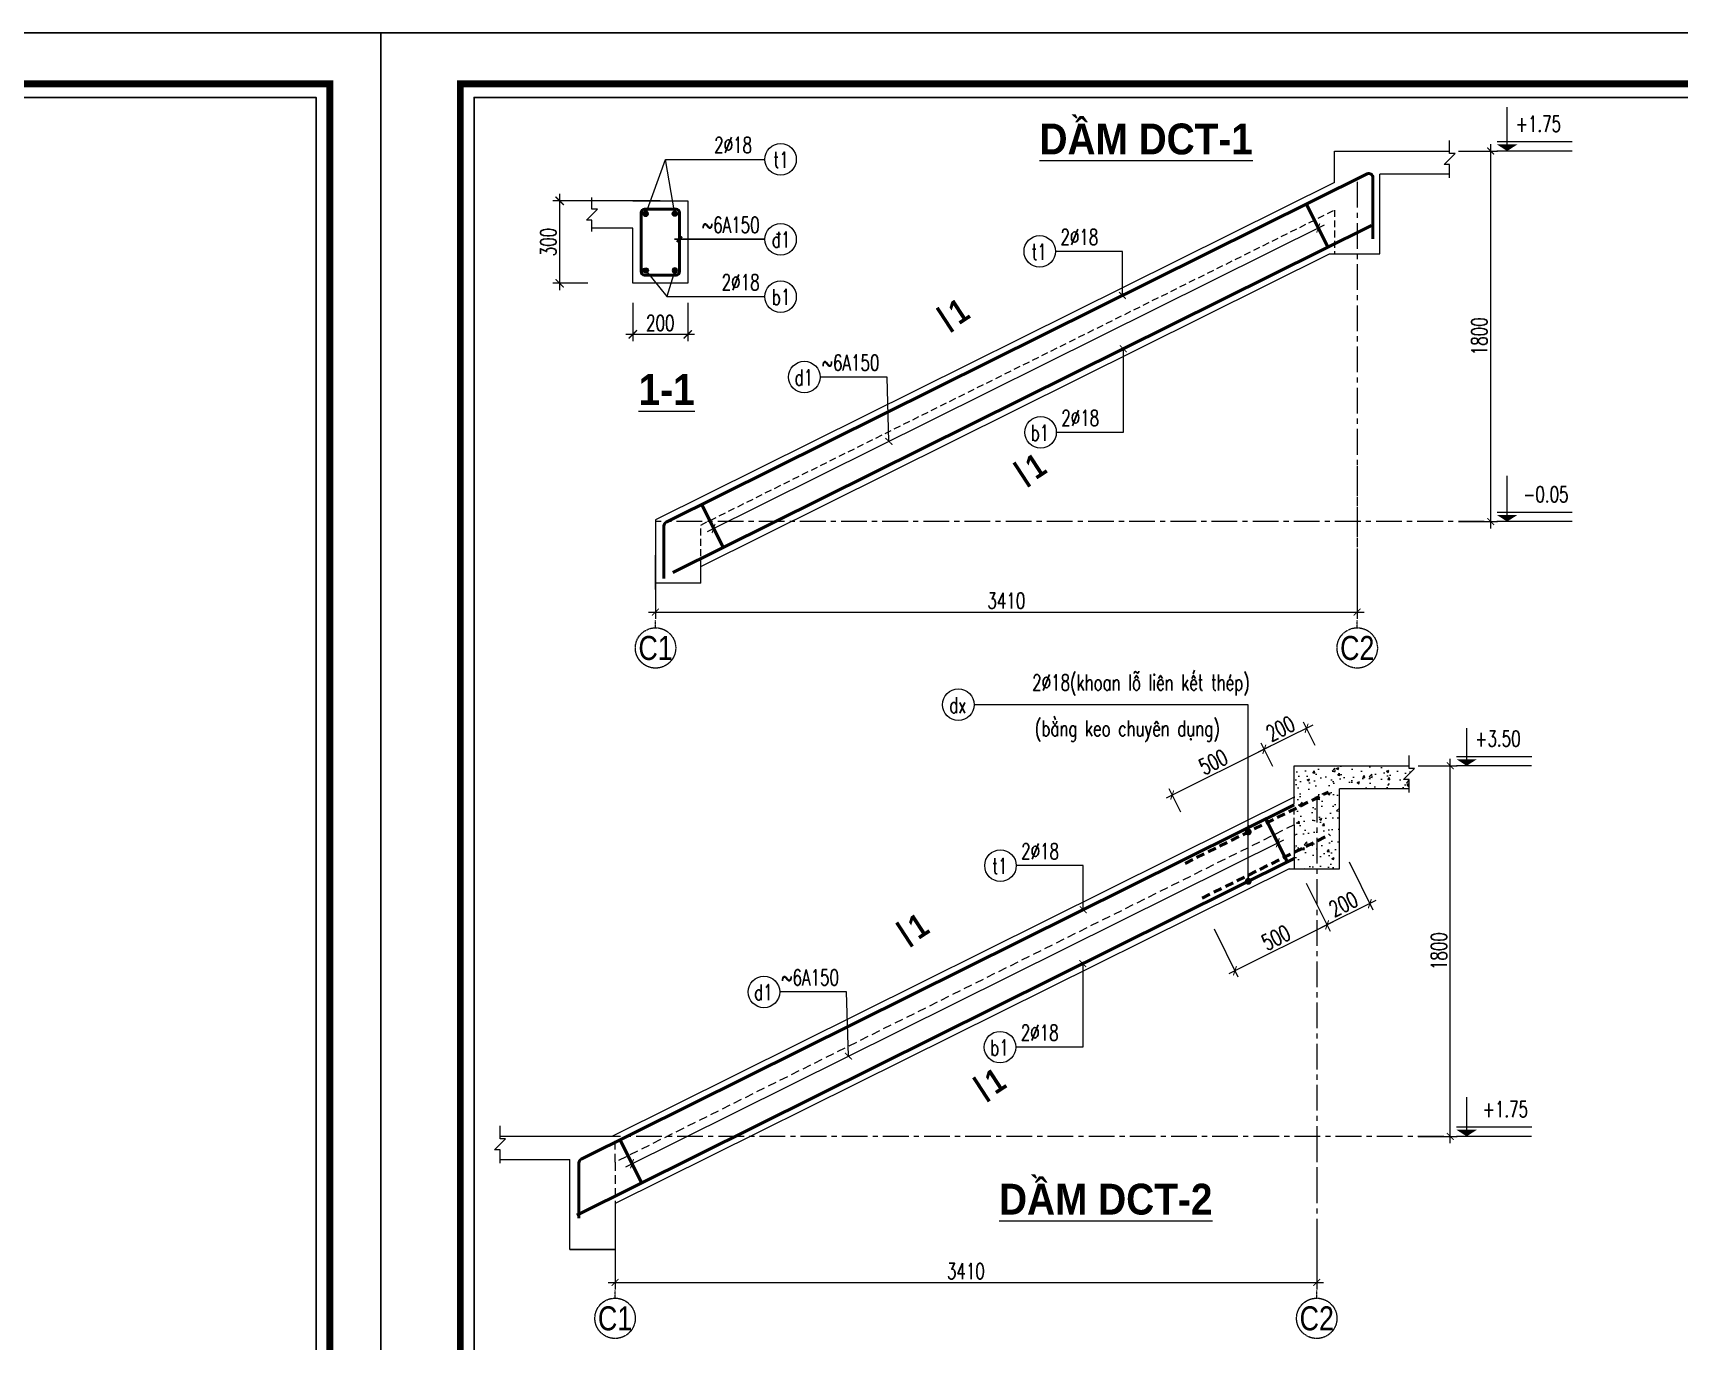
# Model space of a CAD drawing. Header units: millimetres. Extents: x 61738 to 439738, y 60858 to 151243.
# Drawn here: x 308668 to 332668, y 94736 to 113800 of the extents above; entities that cross this region are included whole.
import ezdxf
from ezdxf.enums import TextEntityAlignment as Align

# ---------------------------------------------------------------- set-up
doc = ezdxf.new("R2010")
doc.units = ezdxf.units.MM
doc.linetypes.add('CENTER', pattern=[2, 1.25, -0.25, 0.25, -0.25])
doc.linetypes.add('HIDDEN', pattern=[0.375, 0.25, -0.125])
for name, color, linetype, lineweight in [('1-THEP1', 1, 'Continuous', 50), ('10-TEXT', 4, 'Continuous', 15), ('2-THEP2', 6, 'Continuous', 50), ('3-THAY', 7, 'Continuous', 18), ('5-DUT', 2, 'HIDDEN', 15), ('6-TRUC', 8, 'CENTER', 9), ('7-HATCH', 8, 'Continuous', 13), ('8-DIM', 8, 'Continuous', 15), ('9-SO HIEU', 8, 'Continuous', 15), ('TEXT', 7, 'Continuous', 25)]:
    doc.layers.add(name, color=color, linetype=linetype, lineweight=lineweight)
for name, color, linetype in [('Khungbo', 32, 'Continuous'), ('KICHTHUOC', 8, 'Continuous'), ('TEXT-Ghi chu', 7, 'Continuous')]:
    doc.layers.add(name, color=color, linetype=linetype)
doc.styles.add('A3 - Text 2.3', font='Vnsimli.shx', dxfattribs={"width": 0.7, "height": 230})
doc.styles.add('A3 - Text 3.5', font='VnArialH.TTF', dxfattribs={"width": 0.8, "height": 350})
doc.styles.add('A3 - Text 4.5', font='VnArialH-Bold.TTF', dxfattribs={"width": 0.9, "height": 450})
doc.styles.add('A3-Text 2.3', font='vnsimli.shx', dxfattribs={"width": 0.7, "height": 230, "bigfont": 'vn.shx'})
doc.styles.add('A3-Text 3.5', font='VnArialH-Bold.TTF', dxfattribs={"width": 0.8, "height": 350})
doc.styles.add('S1', font='vnsimli.shx', dxfattribs={"width": 0.75})
doc.styles.add('T1', font='Vnsimli.shx', dxfattribs={"width": 0.7})
doc.dimstyles.new('A3-1-100', dxfattribs={"dimtxt": 200, "dimasz": 120, "dimexe": 100, "dimexo": 0, "dimgap": 50, "dimtad": 1, "dimdec": 0, "dimdsep": 49, "dimtxsty": 'A3-Text 2.3', "dimblk": 'ARCHTICK', "dimcen": 10, "dimdle": 100, "dimclrd": 8, "dimclre": 8, "dimclrt": 2, "dimadec": 0, "dimazin": 2, "dimtfac": 1, "dimtdec": 0, "dimtix": 1, "dimtmove": 1, "dimatfit": 3, "dimldrblk": 'DOT', "dimfxl": 1, "dimtolj": 1, "dimtzin": 0, "dimlwd": -1, "dimlwe": -1, "dimarcsym": 0})
doc.dimstyles.new('A3-1-100x3', dxfattribs={"dimtxt": 230, "dimasz": 120, "dimexe": 100, "dimexo": 0, "dimgap": 50, "dimtad": 1, "dimdec": 0, "dimlfac": 0.333333, "dimdsep": 49, "dimtxsty": 'A3-Text 2.3', "dimblk": 'ARCHTICK', "dimcen": 10, "dimdle": 100, "dimclrd": 8, "dimclre": 8, "dimclrt": 2, "dimadec": 0, "dimazin": 2, "dimtfac": 1, "dimtdec": 0, "dimtix": 1, "dimtmove": 1, "dimatfit": 3, "dimldrblk": 'DOT', "dimfxl": 1, "dimtolj": 1, "dimtzin": 0, "dimlwd": -1, "dimlwe": -1, "dimarcsym": 0})
doc.dimstyles.new('A3-1-100x4', dxfattribs={"dimtxt": 200, "dimasz": 120, "dimexe": 100, "dimexo": 0, "dimgap": 50, "dimtad": 1, "dimdec": 0, "dimlfac": 0.25, "dimdsep": 49, "dimtxsty": 'A3-Text 2.3', "dimblk": 'ARCHTICK', "dimcen": 10, "dimdle": 100, "dimclrd": 8, "dimclre": 8, "dimclrt": 2, "dimadec": 0, "dimazin": 2, "dimtfac": 1, "dimtdec": 0, "dimtix": 1, "dimtmove": 1, "dimatfit": 3, "dimldrblk": 'DOT', "dimfxl": 1, "dimtolj": 1, "dimtzin": 0, "dimlwd": -1, "dimlwe": -1, "dimarcsym": 0})
doc.dimstyles.new('KT1-100x4', dxfattribs={"dimscale": 100, "dimtxt": 2.3, "dimasz": 0.006, "dimexe": 0.8, "dimexo": 0, "dimgap": 1.2, "dimtad": 1, "dimdec": 0, "dimlfac": 0.25, "dimrnd": 1, "dimdsep": 46, "dimtxsty": 'T1', "dimblk": 'DIMA', "dimcen": 0.09, "dimdle": 1.2, "dimclrd": 8, "dimclre": 8, "dimclrt": 7, "dimadec": 0, "dimazin": 0, "dimtfac": 1, "dimtdec": 0, "dimtix": 1, "dimtmove": 2, "dimatfit": 3, "dimldrblk": 'DIMA', "dimfxl": 1, "dimtolj": 1, "dimtzin": 0, "dimarcsym": 0})
pattern_1 = [(50, (113560, 2541.66), (364.36934, -31.87817), [38.1, -419.1]), (355, (113560, 2541.66), (-70.48684, 382.1137), [30.48, -335.28117]), (100.45144, (113590.36, 2539), (293.8825, 350.2355), [32.38, -356.1805]), (46.1842, (113560, 2643.26), (542.1581, -84.08466), [57.15, -628.65]), (96.63556, (113605.2, 2636.25), (474.8083, 494.8522), [48.57, -534.2712]), (351.18415, (113560, 2643.26), (474.8083, 494.8522), [45.7199, -502.9195]), (21, (113610.8, 2617.86), (303.2288, -204.5304), [38.1, -419.1]), (326, (113610.8, 2617.86), (123.60406, 368.37593), [30.48, -335.28]), (71.45144, (113636.07, 2600.8), (426.83284, 163.84554), [32.38, -356.1799]), (37.5, (113560, 2541.66), (6.17721, 169.11008), [0, -331.216, 0, -340.36, 0, -336.55]), (7.5, (113560, 2541.66), (133.63933, 200.36115), [0, -194.056, 0, -323.596, 0, -128.27]), (327.5, (113446.72, 2541.66), (271.18119, -11.45749), [0, -127, 0, -396.24, 0, -525.78]), (317.5, (113395.92, 2541.66), (296.25836, 50.85298), [0, -165.1, 0, -263.144, 0, -373.38])]

# ---------------------------------------------------------------- blocks, each defined once
blk = doc.blocks.new('CDS12')
at = {"layer": 'Defpoints'}
blk.add_lwpolyline([(91835, 363353), (49835, 363353), (49835, 393053), (91835, 393053)], close=True, dxfattribs=at)
at = {"layer": 'Khungbo', "color": 1, "const_width": 100}
blk.add_lwpolyline([(91094, 364100), (50996, 364100), (50996, 392312), (91094, 392312)], close=True, dxfattribs=at)
at = {"layer": 'Khungbo', "color": 1}
for points in [[(90894, 364300), (51196, 364300), (51196, 392112), (90894, 392112)], [(90894, 392112), (90894, 364300), (86394, 364300), (86394, 392112)]]:
    blk.add_lwpolyline(points, close=True, dxfattribs=at)
blk = doc.blocks.new('DK THEP')
at = {"layer": '7-HATCH'}
h = blk.add_hatch(color=1, dxfattribs=at)
edge = h.paths.add_edge_path()
edge.add_arc((0, 0), 36.1, 0, 360)
at = {"layer": '7-HATCH', "color": 0}
blk.add_circle((0, 0), 36.1, dxfattribs=at)
blk = doc.blocks.new('Truc X')
at = {"layer": '6-TRUC', "color": 2}
blk.add_line((0, 0), (0, 150), dxfattribs=at)
blk.add_circle((0, -400), 400, dxfattribs=at)
at = {"layer": '6-TRUC', "color": 2, "style": 'A3 - Text 3.5', "width": 0.8}
blk.add_attdef('1', text='', height=500, dxfattribs=at).set_placement((-13, -400), align=Align.MIDDLE_CENTER)
blk = doc.blocks.new('_ArchTick')
at = {"color": 0, "linetype": 'ByBlock', "const_width": 0.15}
blk.add_lwpolyline([(-0.5, -0.5), (0.5, 0.5)], dxfattribs=at)
blk = doc.blocks.new('*D829')
at = {"layer": '8-DIM', "color": 8, "ltscale": 300, "transparency": 16777216}
for p, q in [((317745, 106278), (317745, 105260)), ((327975, 106278), (327975, 105260))]:
    blk.add_line(p, q, dxfattribs=at)
at = {"layer": '8-DIM', "color": 8, "linetype": 'ByBlock', "ltscale": 300, "transparency": 16777216}
blk.add_line((317645, 105360), (328075, 105360), dxfattribs=at)
at = {"layer": 'Defpoints', "color": 0, "ltscale": 300, "transparency": 16777216}
for p in [(317745, 106278), (327975, 106278), (327975, 105360)]:
    blk.add_point(p, dxfattribs=at)
at = {"layer": '8-DIM', "color": 8, "ltscale": 300, "transparency": 16777216, "xscale": 100, "yscale": 100, "zscale": 100, "rotation": 180}
blk.add_blockref('_ArchTick', (317745, 105360), dxfattribs=at)
at = {"layer": '8-DIM', "color": 8, "ltscale": 300, "transparency": 16777216, "xscale": 100, "yscale": 100, "zscale": 100}
blk.add_blockref('_ArchTick', (327975, 105360), dxfattribs=at)
at = {"layer": '8-DIM', "color": 2, "ltscale": 300, "transparency": 16777216, "insert": (322860, 105525), "char_height": 230, "attachment_point": 5, "style": 'A3-Text 2.3'}
blk.add_mtext('\\A1;3410', dxfattribs=at)
blk = doc.blocks.new('*D830')
at = {"layer": '8-DIM', "color": 8, "linetype": 'ByBlock', "ltscale": 300, "transparency": 16777216}
blk.add_line((329922, 106579), (329922, 112179), dxfattribs=at)
at = {"layer": '8-DIM', "color": 8, "ltscale": 300, "transparency": 16777216}
for p, q in [((329452, 112079), (330022, 112079)), ((329452, 106679), (330022, 106679))]:
    blk.add_line(p, q, dxfattribs=at)
at = {"layer": 'Defpoints', "color": 0, "ltscale": 300, "transparency": 16777216}
for p in [(329452, 112079), (329922, 112079), (329452, 106679)]:
    blk.add_point(p, dxfattribs=at)
at = {"layer": '8-DIM', "color": 8, "ltscale": 300, "transparency": 16777216, "xscale": 100, "yscale": 100, "zscale": 100}
for p, rotation in [((329922, 112079), 90), ((329922, 106679), 270)]:
    blk.add_blockref('_ArchTick', p, dxfattribs=dict(at, rotation=rotation))
at = {"layer": '8-DIM', "color": 2, "ltscale": 300, "transparency": 16777216, "insert": (329757, 109379), "char_height": 230, "attachment_point": 5, "rotation": 90, "style": 'A3-Text 2.3'}
blk.add_mtext('\\A1;1800', dxfattribs=at)
blk = doc.blocks.new('*U836')
at = {"layer": '10-TEXT'}
for p, q in [((17615, 449767), (17615, 450405)), ((16706, 449893), (17756, 449893)), ((16710, 449766), (17757, 449766))]:
    blk.add_line(p, q, dxfattribs=at)
at = {"layer": '10-TEXT', "color": 1}
blk.add_solid([(17756, 449858), (17615, 449767), (17473, 449858)], dxfattribs=at)
blk = doc.blocks.new('*U835')
at = {"layer": '10-TEXT'}
for p, q in [((17615, 449767), (17615, 450380)), ((16706, 449893), (17756, 449893)), ((16710, 449766), (17757, 449766))]:
    blk.add_line(p, q, dxfattribs=at)
at = {"layer": '10-TEXT', "color": 1}
blk.add_solid([(17756, 449858), (17615, 449767), (17473, 449858)], dxfattribs=at)
blk = doc.blocks.new('Mat cat KC - Dung')
at = {"layer": '10-TEXT', "color": 2, "const_width": 50}
blk.add_lwpolyline([(0, 418), (0, 0)], dxfattribs=at)
at = {"layer": '10-TEXT', "color": 3, "ltscale": 500, "style": 'A3-Text 3.5', "width": 0.8}
blk.add_attdef('1', (127, 29), '', height=350, dxfattribs=at)
blk = doc.blocks.new('*D831')
at = {"layer": '8-DIM', "color": 8, "linetype": 'ByBlock', "ltscale": 400, "transparency": 16777216}
blk.add_line((318502, 106534), (327496, 111002), dxfattribs=at)
at = {"layer": '8-DIM', "color": 8, "ltscale": 400, "transparency": 16777216}
for p, q in [((327347, 111077), (327451, 110868)), ((318532, 106698), (318636, 106489))]:
    blk.add_line(p, q, dxfattribs=at)
at = {"layer": 'Defpoints', "color": 0, "ltscale": 400, "transparency": 16777216}
for p in [(327347, 111077), (327407, 110957), (318532, 106698)]:
    blk.add_point(p, dxfattribs=at)
at = {"layer": '8-DIM', "color": 8, "ltscale": 400, "transparency": 16777216, "xscale": 100, "yscale": 100, "zscale": 100}
for p, rotation in [((327407, 110957), 26.41603778173643), ((318591, 106578), 206.4160377817365)]:
    blk.add_blockref('_ArchTick', p, dxfattribs=dict(at, rotation=rotation))
blk = doc.blocks.new('*D832')
at = {"layer": '8-DIM', "color": 8, "ltscale": 300, "transparency": 16777216}
for p, q in [((317155, 96508), (317155, 95490)), ((327385, 96508), (327385, 95490))]:
    blk.add_line(p, q, dxfattribs=at)
at = {"layer": '8-DIM', "color": 8, "linetype": 'ByBlock', "ltscale": 300, "transparency": 16777216}
blk.add_line((317055, 95590), (327485, 95590), dxfattribs=at)
at = {"layer": 'Defpoints', "color": 0, "ltscale": 300, "transparency": 16777216}
for p in [(317155, 96508), (327385, 96508), (327385, 95590)]:
    blk.add_point(p, dxfattribs=at)
at = {"layer": '8-DIM', "color": 8, "ltscale": 300, "transparency": 16777216, "xscale": 100, "yscale": 100, "zscale": 100, "rotation": 180}
blk.add_blockref('_ArchTick', (317155, 95590), dxfattribs=at)
at = {"layer": '8-DIM', "color": 8, "ltscale": 300, "transparency": 16777216, "xscale": 100, "yscale": 100, "zscale": 100}
blk.add_blockref('_ArchTick', (327385, 95590), dxfattribs=at)
at = {"layer": '8-DIM', "color": 2, "ltscale": 300, "transparency": 16777216, "insert": (322270, 95755), "char_height": 230, "attachment_point": 5, "style": 'A3-Text 2.3'}
blk.add_mtext('\\A1;3410', dxfattribs=at)
blk = doc.blocks.new('*D833')
at = {"layer": '8-DIM', "color": 8, "linetype": 'ByBlock', "ltscale": 300, "transparency": 16777216}
blk.add_line((329332, 97619), (329332, 103219), dxfattribs=at)
at = {"layer": '8-DIM', "color": 8, "ltscale": 300, "transparency": 16777216}
for p, q in [((328862, 103119), (329432, 103119)), ((328862, 97719), (329432, 97719))]:
    blk.add_line(p, q, dxfattribs=at)
at = {"layer": 'Defpoints', "color": 0, "ltscale": 300, "transparency": 16777216}
for p in [(328862, 103119), (329332, 103119), (328862, 97719)]:
    blk.add_point(p, dxfattribs=at)
at = {"layer": '8-DIM', "color": 8, "ltscale": 300, "transparency": 16777216, "xscale": 100, "yscale": 100, "zscale": 100}
for p, rotation in [((329332, 103119), 90), ((329332, 97719), 270)]:
    blk.add_blockref('_ArchTick', p, dxfattribs=dict(at, rotation=rotation))
at = {"layer": '8-DIM', "color": 2, "ltscale": 300, "transparency": 16777216, "insert": (329167, 100419), "char_height": 230, "attachment_point": 5, "rotation": 90, "style": 'A3-Text 2.3'}
blk.add_mtext('\\A1;1800', dxfattribs=at)
blk = doc.blocks.new('*U849')
at = {"layer": '10-TEXT'}
for p, q in [((17615, 449767), (17615, 450312)), ((16706, 449893), (17756, 449893)), ((16710, 449766), (17757, 449766))]:
    blk.add_line(p, q, dxfattribs=at)
at = {"layer": '10-TEXT', "color": 1}
blk.add_solid([(17756, 449858), (17615, 449767), (17473, 449858)], dxfattribs=at)
blk = doc.blocks.new('*U848')
at = {"layer": '10-TEXT'}
for p, q in [((17615, 449767), (17615, 450293)), ((16706, 449893), (17756, 449893)), ((16710, 449766), (17757, 449766))]:
    blk.add_line(p, q, dxfattribs=at)
at = {"layer": '10-TEXT', "color": 1}
blk.add_solid([(17756, 449858), (17615, 449767), (17473, 449858)], dxfattribs=at)
blk = doc.blocks.new('*D834')
at = {"layer": '8-DIM', "color": 8, "linetype": 'ByBlock', "ltscale": 400, "transparency": 16777216}
blk.add_line((317313, 97277), (326906, 102042), dxfattribs=at)
at = {"layer": '8-DIM', "color": 8, "ltscale": 400, "transparency": 16777216}
for p, q in [((326829, 101973), (326772, 102087)), ((317415, 97297), (317358, 97411))]:
    blk.add_line(p, q, dxfattribs=at)
at = {"layer": 'Defpoints', "color": 0, "ltscale": 400, "transparency": 16777216}
for p in [(326817, 101998), (326829, 101973), (317415, 97297)]:
    blk.add_point(p, dxfattribs=at)
at = {"layer": '8-DIM', "color": 8, "ltscale": 400, "transparency": 16777216, "xscale": 100, "yscale": 100, "zscale": 100}
for p, rotation in [((326817, 101998), 26.41603778220491), ((317403, 97321), 206.4160377822049)]:
    blk.add_blockref('_ArchTick', p, dxfattribs=dict(at, rotation=rotation))
blk = doc.blocks.new('*D837')
at = {"layer": '8-DIM', "color": 8, "linetype": 'ByBlock', "ltscale": 400, "transparency": 16777216}
blk.add_line((327327, 103712), (326532, 103317), dxfattribs=at)
at = {"layer": '8-DIM', "color": 8, "ltscale": 400, "transparency": 16777216}
for p, q in [((327362, 103417), (327193, 103757)), ((326746, 103111), (326577, 103451))]:
    blk.add_line(p, q, dxfattribs=at)
at = {"layer": 'Defpoints', "color": 0, "ltscale": 400, "transparency": 16777216}
for p in [(326621, 103361), (327362, 103417), (326746, 103111)]:
    blk.add_point(p, dxfattribs=at)
at = {"layer": '8-DIM', "color": 8, "ltscale": 400, "transparency": 16777216, "xscale": 100, "yscale": 100, "zscale": 100}
for p, rotation in [((327237, 103667), 26.41603778176524), ((326621, 103361), 206.4160377817653)]:
    blk.add_blockref('_ArchTick', p, dxfattribs=dict(at, rotation=rotation))
at = {"layer": '8-DIM', "color": 2, "ltscale": 400, "transparency": 16777216, "insert": (326856, 103662), "char_height": 230, "attachment_point": 5, "rotation": 26.416, "style": 'A3-Text 2.3'}
blk.add_mtext('\\A1;200', dxfattribs=at)
blk = doc.blocks.new('*D838')
at = {"layer": '8-DIM', "color": 8, "ltscale": 400, "transparency": 16777216}
for p, q in [((326746, 103111), (326577, 103451)), ((325403, 102443), (325234, 102784))]:
    blk.add_line(p, q, dxfattribs=at)
at = {"layer": '8-DIM', "color": 8, "linetype": 'ByBlock', "ltscale": 400, "transparency": 16777216}
blk.add_line((326711, 103406), (325189, 102650), dxfattribs=at)
at = {"layer": 'Defpoints', "color": 0, "ltscale": 400, "transparency": 16777216}
for p in [(326746, 103111), (325278, 102694), (325403, 102443)]:
    blk.add_point(p, dxfattribs=at)
at = {"layer": '8-DIM', "color": 8, "ltscale": 400, "transparency": 16777216, "xscale": 100, "yscale": 100, "zscale": 100}
for p, rotation in [((326621, 103361), 26.416037782198), ((325278, 102694), 206.416037782198)]:
    blk.add_blockref('_ArchTick', p, dxfattribs=dict(at, rotation=rotation))
at = {"layer": '8-DIM', "color": 2, "ltscale": 400, "transparency": 16777216, "insert": (325876, 103175), "char_height": 230, "attachment_point": 5, "rotation": 26.416, "style": 'A3-Text 2.3'}
blk.add_mtext('\\A1;500', dxfattribs=at)
blk = doc.blocks.new('*D839')
at = {"layer": '8-DIM', "color": 8, "ltscale": 400, "transparency": 16777216}
for p, q in [((327856, 101719), (328203, 101021)), ((327233, 101410), (327580, 100711))]:
    blk.add_line(p, q, dxfattribs=at)
at = {"layer": '8-DIM', "color": 8, "linetype": 'ByBlock', "ltscale": 400, "transparency": 16777216}
blk.add_line((328248, 101155), (327446, 100756), dxfattribs=at)
at = {"layer": 'Defpoints', "color": 0, "ltscale": 400, "transparency": 16777216}
for p in [(327856, 101719), (327233, 101410), (327536, 100801)]:
    blk.add_point(p, dxfattribs=at)
at = {"layer": '8-DIM', "color": 8, "ltscale": 400, "transparency": 16777216, "xscale": 100, "yscale": 100, "zscale": 100}
for p, rotation in [((328159, 101110), 26.416037782198), ((327536, 100801), 206.416037782198)]:
    blk.add_blockref('_ArchTick', p, dxfattribs=dict(at, rotation=rotation))
at = {"layer": '8-DIM', "color": 2, "ltscale": 400, "transparency": 16777216, "insert": (327774, 101103), "char_height": 230, "attachment_point": 5, "rotation": 26.416, "style": 'A3-Text 2.3'}
blk.add_mtext('\\A1;200', dxfattribs=at)
blk = doc.blocks.new('*D840')
at = {"layer": '8-DIM', "color": 8, "ltscale": 400, "transparency": 16777216}
for p, q in [((327233, 101410), (327580, 100711)), ((325890, 100742), (326237, 100044))]:
    blk.add_line(p, q, dxfattribs=at)
at = {"layer": '8-DIM', "color": 8, "linetype": 'ByBlock', "ltscale": 400, "transparency": 16777216}
blk.add_line((327625, 100845), (326103, 100089), dxfattribs=at)
at = {"layer": 'Defpoints', "color": 0, "ltscale": 400, "transparency": 16777216}
for p in [(327233, 101410), (325890, 100742), (326192, 100133)]:
    blk.add_point(p, dxfattribs=at)
at = {"layer": '8-DIM', "color": 8, "ltscale": 400, "transparency": 16777216, "xscale": 100, "yscale": 100, "zscale": 100}
for p, rotation in [((327536, 100801), 26.416037782198), ((326192, 100133), 206.416037782198)]:
    blk.add_blockref('_ArchTick', p, dxfattribs=dict(at, rotation=rotation))
at = {"layer": '8-DIM', "color": 2, "ltscale": 400, "transparency": 16777216, "insert": (326791, 100615), "char_height": 230, "attachment_point": 5, "rotation": 26.416, "style": 'A3-Text 2.3'}
blk.add_mtext('\\A1;500', dxfattribs=at)
blk = doc.blocks.new('_Dot')
at = {"color": 0, "linetype": 'ByBlock', "lineweight": -2}
blk.add_line((-0.5, 0), (-1, 0), dxfattribs=at)
at = {"color": 0, "linetype": 'ByBlock', "const_width": 0.5}
blk.add_lwpolyline([(-0.25, 0, 1), (0.25, 0, 1)], format="xyb", close=True, dxfattribs=at)
blk = doc.blocks.new('*D851')
at = {"layer": '8-DIM', "color": 8, "ltscale": 500, "transparency": 16777216}
for p, q in [((317414, 109867), (317414, 109307)), ((318215, 109867), (318215, 109307))]:
    blk.add_line(p, q, dxfattribs=at)
at = {"layer": '8-DIM', "color": 8, "linetype": 'ByBlock', "ltscale": 500, "transparency": 16777216}
blk.add_line((318315, 109407), (317314, 109407), dxfattribs=at)
at = {"layer": 'Defpoints', "color": 0, "ltscale": 500, "transparency": 16777216}
for p in [(317414, 109867), (318215, 109867), (317414, 109407)]:
    blk.add_point(p, dxfattribs=at)
at = {"layer": '8-DIM', "color": 8, "ltscale": 500, "transparency": 16777216, "xscale": 120, "yscale": 120, "zscale": 120, "rotation": 180}
blk.add_blockref('_ArchTick', (317414, 109407), dxfattribs=at)
at = {"layer": '8-DIM', "color": 8, "ltscale": 500, "transparency": 16777216, "xscale": 120, "yscale": 120, "zscale": 120}
blk.add_blockref('_ArchTick', (318215, 109407), dxfattribs=at)
at = {"layer": '8-DIM', "color": 2, "ltscale": 500, "transparency": 16777216, "insert": (317814, 109572), "char_height": 230, "attachment_point": 5, "style": 'A3-Text 2.3'}
blk.add_mtext('\\A1;200', dxfattribs=at)
blk = doc.blocks.new('COS')
at = {"color": 1, "linetype": 'Continuous', "const_width": 50}
blk.add_lwpolyline([(-64, -64), (64, 64)], dxfattribs=at)
blk = doc.blocks.new('DIMA')
at = {"color": 8, "linetype": 'Continuous'}
blk.add_line((120, 0), (-120, 0), dxfattribs=at)
at = {"color": 1, "linetype": 'Continuous'}
blk.add_blockref('COS', (0, 0), dxfattribs=at)
blk = doc.blocks.new('*D852')
at = {"layer": '8-DIM', "color": 8, "linetype": 'ByBlock', "ltscale": 500, "transparency": 16777216}
blk.add_line((316348, 110052), (316348, 111453), dxfattribs=at)
at = {"layer": '8-DIM', "color": 8, "ltscale": 500, "transparency": 16777216}
for p, q in [((317815, 111353), (316248, 111353)), ((316758, 110152), (316248, 110152))]:
    blk.add_line(p, q, dxfattribs=at)
at = {"layer": 'Defpoints', "color": 0, "ltscale": 500, "transparency": 16777216}
for p in [(316348, 111353), (317815, 111353), (316758, 110152)]:
    blk.add_point(p, dxfattribs=at)
at = {"layer": '8-DIM', "color": 8, "ltscale": 500, "transparency": 16777216, "xscale": 120, "yscale": 120, "zscale": 120}
for p, rotation in [((316348, 111353), 90), ((316348, 110152), 270)]:
    blk.add_blockref('_ArchTick', p, dxfattribs=dict(at, rotation=rotation))
at = {"layer": '8-DIM', "color": 2, "ltscale": 500, "transparency": 16777216, "insert": (316183, 110752), "char_height": 230, "attachment_point": 5, "rotation": 90, "style": 'A3-Text 2.3'}
blk.add_mtext('\\A1;300', dxfattribs=at)

msp = doc.modelspace()

# ---------------------------------------------------------------- hatches: boundary and pattern name
at = {"layer": '7-HATCH', "ltscale": 500}
h = msp.add_hatch(dxfattribs=at)
h.set_pattern_fill('AR-CONC', color=256, scale=2)
h.set_pattern_definition(pattern_1)
h.paths.add_polyline_path([(328731.5, 102921.3), (328651.5, 102921.3), (328811.5, 103081.3), (328731.5, 103081.3), (328731.5, 103119.4), (327055.4, 103119.4), (327055.4, 102661.3), (327055.4, 102571.5), (327520.3, 102802.4), (327600.2, 102641.6), (327055.4, 102371), (327055.4, 102259.3), (327055.4, 101619.4), (327715.4, 101619.4), (327715.4, 102783.4), (328731.5, 102783.4)])
h = msp.add_hatch(dxfattribs=at)
h.set_pattern_fill('AR-CONC', color=256, scale=2)
h.set_pattern_definition(pattern_1)
h.paths.add_polyline_path([(327600.2, 102641.6), (327520.3, 102802.4), (327055.4, 102571.5), (327055.4, 102371)])

# ---------------------------------------------------------------- linework, layer by layer
at = {"layer": '1-THEP1', "ltscale": 500}
for p, q in [((328118.7, 111744.3), (317900.9, 106668.6)), ((328205.4, 110798.9), (328205.4, 111690.5)), ((328182.3, 110994.3), (317997.1, 105934.7)), ((317867.6, 105848.9), (317867.6, 106614.8)), ((327055.4, 101768), (316595.4, 96572))]:
    msp.add_line(p, q, dxfattribs=at)
at = {"layer": '1-THEP1', "linetype": 'HIDDEN', "ltscale": 500}
for p, q in [((325465.8, 101698.2), (327556.6, 102736.8)), ((325717, 101192.5), (327576.8, 102116.4))]:
    msp.add_line(p, q, dxfattribs=at)
at = {"layer": '1-THEP1', "ltscale": 500}
msp.add_lwpolyline([(327055.4, 102549.6), (316662, 97386.7, 0.2847818), (316628.7, 97332.9), (316628.7, 96529.4)], format="xyb", dxfattribs=at)
for centre, start, end in [((328145.4, 111690.5), 0, 116.41604), ((317927.6, 106614.8), 116.41604, 180)]:
    msp.add_arc(centre, 60, start, end, dxfattribs=at)
at = {"layer": '2-THEP2'}
msp.add_lwpolyline([(317584.7, 111232.6), (318044.7, 111232.6, -0.4142136), (318094.7, 111182.6), (318094.7, 110321.8, -0.4142136), (318044.7, 110271.8), (317584.7, 110271.8, -0.4142136), (317534.7, 110321.8), (317534.7, 111182.6, -0.4142136)], format="xyb", close=True, dxfattribs=at)
at = {"layer": '2-THEP2', "ltscale": 400}
for points in [[(327234, 111304.8), (327545.4, 110677.9)], [(318418.6, 106925.7), (318730, 106298.8)], [(326644, 102345.3), (326955.4, 101718.3)], [(317230.3, 97669), (317541.7, 97042)]]:
    msp.add_lwpolyline(points, dxfattribs=at)
at = {"layer": '3-THAY', "ltscale": 500}
for p, q in [((327645.4, 111620.8), (327645.4, 112078.9)), ((327645.4, 112078.9), (329321.5, 112078.9)), ((327645.4, 111620.8), (317745.4, 106702.9)), ((328305.4, 110578.9), (328305.4, 111742.9)), ((327571, 110578.9), (328305.4, 110578.9)), ((317745.4, 106702.9), (317745.4, 105778.9)), ((318405.4, 105778.9), (317745.4, 105778.9)), ((327055.4, 102661.3), (327055.4, 103119.4)), ((327055.4, 103119.4), (328731.5, 103119.4)), ((327715.4, 101619.4), (327715.4, 102783.4)), ((327055.4, 102661.3), (317107, 97719.4)), ((327055.4, 102259.3), (327055.4, 101619.4)), ((326981, 101619.4), (317155.4, 96738.5)), ((326981, 101619.4), (327715.4, 101619.4)), ((317155.4, 97719.4), (315479.3, 97719.4)), ((316495.4, 96069.4), (316495.4, 97383.4)), ((317155.4, 96738.5), (317155.4, 96069.4)), ((316495.4, 96069.4), (317155.4, 96069.4)), ((317155.4, 96069.4), (316495.4, 96069.4))]:
    msp.add_line(p, q, dxfattribs=at)
at = {"layer": '3-THAY', "ltscale": 400}
msp.add_line((317414.7, 111352.6), (316817.8, 111352.6), dxfattribs=at)
at = {"layer": '3-THAY'}
for p, q in [((317414.7, 111352.6), (318214.7, 111352.6)), ((318214.7, 111352.6), (318214.7, 110151.8)), ((318214.7, 110151.8), (317414.7, 110151.8))]:
    msp.add_line(p, q, dxfattribs=at)
at = {"layer": '3-THAY', "ltscale": 300}
for points in [[(329321.5, 111742.9), (328305.4, 111742.9)], [(328731.5, 102783.4), (327715.4, 102783.4)], [(315479.3, 97383.4), (316495.4, 97383.4)]]:
    msp.add_lwpolyline(points, dxfattribs=at)
at = {"layer": '3-THAY', "ltscale": 400}
for points in [[(317414.7, 110151.8), (317414.7, 110952.6), (316817.8, 110952.6)], [(318405.4, 105778.9), (318405.4, 106025.9), (327571, 110578.9)]]:
    msp.add_lwpolyline(points, dxfattribs=at)
at = {"layer": '5-DUT', "ltscale": 400}
msp.add_line((327645.4, 111218.8), (327645.4, 110578.9), dxfattribs=at)
for points in [[(318405.4, 106025.9), (318405.4, 106628.8), (327645.4, 111218.8)], [(327055.4, 102259.3), (327055.4, 102661.3)]]:
    msp.add_lwpolyline(points, dxfattribs=at)
at = {"layer": '5-DUT', "ltscale": 500}
for points in [[(327055.4, 102259.3), (317155.4, 97341.4), (317155.4, 95471.7)], [(317155.4, 97341.4), (317155.4, 97719.4)]]:
    msp.add_lwpolyline(points, dxfattribs=at)
at = {"layer": '6-TRUC', "ltscale": 300}
for points in [[(327975.4, 111628.9), (327975.4, 105613)], [(327975.4, 107488.9), (327975.4, 105241.2)], [(329826.1, 106678.9), (317745.4, 106678.9)], [(327385.4, 102669.4), (327385.4, 96653.5)], [(329236.1, 97719.4), (317155.4, 97719.4)], [(327385.4, 97719.4), (327385.4, 95471.7)]]:
    msp.add_lwpolyline(points, dxfattribs=at)
at = {"layer": '6-TRUC', "ltscale": 400}
msp.add_lwpolyline([(317745.4, 105688.9), (317745.4, 106278)], dxfattribs=at)
at = {"layer": '7-HATCH', "ltscale": 500}
for points in [[(329321.5, 111690.6), (329321.5, 111880.8), (329241.5, 111880.8), (329401.5, 112040.8), (329321.5, 112040.8), (329321.5, 112231.1)], [(328731.5, 102731.1), (328731.5, 102921.3), (328651.5, 102921.3), (328811.5, 103081.3), (328731.5, 103081.3), (328731.5, 103271.5)], [(315479.3, 97331.1), (315479.3, 97521.3), (315399.3, 97521.3), (315559.3, 97681.3), (315479.3, 97681.3), (315479.3, 97871.5)]]:
    msp.add_lwpolyline(points, dxfattribs=at)
at = {"layer": '7-HATCH', "ltscale": 400}
msp.add_lwpolyline([(316817.8, 110904.6), (316817.8, 111072.6), (316737.8, 111072.6), (316897.8, 111232.6), (316817.8, 111232.6), (316817.8, 111400.6)], dxfattribs=at)
at = {"layer": '9-SO HIEU'}
for centre in [(319567.9, 111957.4), (319567.9, 110793.1), (323347.4, 110615.6), (319567.9, 109957.4), (319915.4, 108784.3), (323358.6, 107978.9), (322160, 104009.8), (322774.4, 101664.5), (319325.4, 99824.7), (322768.6, 99019.4)]:
    msp.add_circle(centre, 230, dxfattribs=at)

# ---------------------------------------------------------------- block references
at = {"layer": '8-DIM', "rotation": 33.11134196037202}
for p in [(322079.6, 109445.2), (323200.5, 107188.8), (321489.6, 100485.7), (322610.5, 98229.2)]:
    msp.add_blockref('Mat cat KC - Dung', p, dxfattribs=at).add_auto_attribs({'1': '1'})
at = {"layer": '9-SO HIEU', "yscale": 1.067489280016162, "zscale": 1.067489280016162}
for p, xscale in [((317602.2, 111165.9), -1.067489280016162), ((318027.1, 111165.9), 1.067489280016162)]:
    msp.add_blockref('DK THEP', p, dxfattribs=dict(at, xscale=xscale))
at = {"layer": '9-SO HIEU', "yscale": 1.067489280016162, "zscale": 1.067489280016162, "rotation": 180}
for p, xscale in [((317602.2, 110338.5), 1.067489280016162), ((318027.1, 110338.5), -1.067489280016162)]:
    msp.add_blockref('DK THEP', p, dxfattribs=dict(at, xscale=xscale))
at = {"layer": 'KICHTHUOC'}
for p in [(221903.3, -279252.9), (263903.3, -279252.9)]:
    msp.add_blockref('CDS12', p, dxfattribs=at)
at = {"layer": 'KICHTHUOC', "xscale": -1.045454545455868, "yscale": 1.045454545455868, "zscale": 1.045454545455868}
for name, p in [('*U835', (348576.8, -358131.8)), ('*U836', (348576.8, -363531.8)), ('*U848', (347986.8, -367091.4)), ('*U849', (347986.8, -372491.4))]:
    msp.add_blockref(name, p, dxfattribs=at)
at = {"layer": 'KICHTHUOC'}
ref = msp.add_blockref('Truc X', (317745.4, 105131), dxfattribs=dict(at, xscale=0.7349999999569263, yscale=0.7349999999569263, zscale=0.7349999999569263))
ref.add_attrib('1', 'c1', dxfattribs={"layer": 'TEXT', "color": 2, "height": 350, "style": 'A3 - Text 3.5', "width": 0.8}).set_placement((317745.4, 104837), align=Align.MIDDLE_CENTER)
ref = msp.add_blockref('Truc X', (327975.4, 105131), dxfattribs=dict(at, xscale=0.7349999999569263, yscale=0.7349999999569263, zscale=0.7349999999569263))
ref.add_attrib('1', 'c2', dxfattribs={"layer": 'TEXT', "color": 2, "height": 350, "style": 'A3 - Text 3.5', "width": 0.8}).set_placement((327975.4, 104837), align=Align.MIDDLE_CENTER)
ref = msp.add_blockref('Truc X', (317155.4, 95361.4), dxfattribs=dict(at, xscale=0.7349999999569263, yscale=0.7349999999569263, zscale=0.7349999999569263))
ref.add_attrib('1', 'c1', dxfattribs={"layer": 'TEXT', "color": 2, "height": 350, "style": 'A3 - Text 3.5', "width": 0.8}).set_placement((317155.4, 95067.4), align=Align.MIDDLE_CENTER)
ref = msp.add_blockref('Truc X', (327385.4, 95361.4), dxfattribs=dict(at, xscale=0.7349999999569263, yscale=0.7349999999569263, zscale=0.7349999999569263))
ref.add_attrib('1', 'c2', dxfattribs={"layer": 'TEXT', "color": 2, "height": 350, "style": 'A3 - Text 3.5', "width": 0.8}).set_placement((327385.4, 95067.4), align=Align.MIDDLE_CENTER)
at = {"layer": 'TEXT-Ghi chu', "xscale": -0.7472424960072996, "yscale": 0.747242496011313, "zscale": 0.747242496011313, "rotation": 235.1755108434853}
msp.add_blockref('DK THEP', (314910.5, 95649.5), dxfattribs=at)

# ---------------------------------------------------------------- texts
at = {"layer": '10-TEXT'}
for s, height, style, width, p in [('%%UdÇm dct-1', 450, 'A3 - Text 4.5', 0.9, (324898.9, 112030)), ('t1', 230, 'S1', 0.7, (319575.6, 111836)), ('®1', 230, 'S1', 0.7, (319575.6, 110671.8)), ('t1', 230, 'S1', 0.7, (323339.7, 110494.3)), ('b1', 230, 'S1', 0.7, (319575.6, 109836)), ('%%U1-1', 450, 'A3 - Text 4.5', 0.9, (317907, 108377.4)), ('d1', 230, 'S1', 0.7, (319907.7, 108662.9)), ('b1', 230, 'S1', 0.7, (323350.9, 107857.6)), ('dx', 230, 'S1', 0.7, (322152.3, 103888.5)), ('t1', 230, 'S1', 0.7, (322766.7, 101543.2)), ('d1', 230, 'S1', 0.7, (319317.7, 99703.4)), ('b1', 230, 'S1', 0.7, (322760.9, 98898.1)), ('%%UdÇm dct-2', 450, 'A3 - Text 4.5', 0.9, (324308.9, 96579.4))]:
    msp.add_text(s, height=height, dxfattribs=dict(at, style=style, width=width)).set_placement(p, align=Align.CENTER)
at = {"layer": '10-TEXT', "style": 'A3 - Text 2.3', "width": 0.7}
for s, p in [('+1.75', (330284.8, 112360.5)), ('-0.05', (330394.1, 106960.5)), ('+3.50', (329694.8, 103401)), ('+1.75', (329804.1, 98001))]:
    msp.add_text(s, height=230, dxfattribs=at).set_placement(p)
at = {"layer": '10-TEXT', "style": 'S1', "width": 0.7}
for s, p in [('2`18', (319152.2, 112052)), ('~6A150', (319262.2, 110887.7)), ('2`18', (324201, 110710.2)), ('2`18', (319262.2, 110052)), ('~6A150', (321009, 108878.9)), ('2`18', (324212.3, 108073.6)), ('2`18(khoan lç liªn kÕt thÐp)', (326410.6, 104218.8)), ('(b»ng keo chuyªn dông)', (325973.8, 103549.4)), ('2`18', (323628, 101759.2)), ('~6A150', (320419, 99919.4)), ('2`18', (323622.3, 99114))]:
    msp.add_text(s, height=230, dxfattribs=at).set_placement(p, align=Align.RIGHT)

# ---------------------------------------------------------------- dimensions: what is measured, and where the dimension line sits
at = {"layer": '8-DIM', "ltscale": 300}
for base, p1, p2, picture, middle in [((329921.5, 112078.9), (329451.5, 106678.9), (329451.5, 112078.9), '*D830', (329756.5, 109378.9)), ((329331.5, 103119.4), (328861.5, 97719.4), (328861.5, 103119.4), '*D833', (329166.5, 100419.4))]:
    dim = msp.add_linear_dim(base=base, p1=p1, p2=p2, angle=90, dimstyle='A3-1-100x3', override={"dimasz": 100, "dimldrblk": 'ArchTick'}, dxfattribs=at)
    dim.commit()
    dim.dimension.update_dxf_attribs({"geometry": picture, "text_midpoint": middle})
at = {"layer": '8-DIM', "ltscale": 500}
for base, p1, p2, angle, picture, middle in [((316347.8, 111352.6), (316757.8, 110151.8), (317814.7, 111352.6), 90, '*D852', (316182.8, 110752.2)), ((317413.9, 109407.2), (318214.7, 109866.9), (317413.9, 109866.9), 180, '*D851', (317814.3, 109572.2))]:
    dim = msp.add_linear_dim(base=base, p1=p1, p2=p2, angle=angle, dimstyle='A3-1-100x4', dxfattribs=at)
    dim.commit()
    dim.dimension.update_dxf_attribs({"geometry": picture, "text_midpoint": middle})
at = {"layer": '8-DIM', "ltscale": 400}
for p1, p2, distance, text, dimstyle, picture, middle in [((318531.7, 106698), (327347.1, 111077.1), -134, ' ', 'A3-1-100x4', '*D831', (322999, 108767.6)), ((327362, 103416.5), (326746, 103110.6), -280, '200', 'A3-1-100x3', '*D837', (326856, 103662.1)), ((317415.1, 97296.9), (326828.8, 101973.2), 27.3, ' ', 'A3-1-100x4', '*D834', (322109.8, 99659.5))]:
    dim = msp.add_aligned_dim(p1=p1, p2=p2, distance=distance, text=text, dimstyle=dimstyle, override={"dimasz": 100, "dimldrblk": 'ArchTick'}, dxfattribs=at)
    dim.commit()
    dim.dimension.update_dxf_attribs({"geometry": picture, "text_midpoint": middle})
at = {"layer": '8-DIM', "ltscale": 300}
for base, p1, p2, picture, middle in [((327975.4, 105359.9), (317745.4, 106278), (327975.4, 106278), '*D829', (322860.4, 105524.9)), ((327385.4, 95590.4), (317155.4, 96508.5), (327385.4, 96508.5), '*D832', (322270.4, 95755.4))]:
    dim = msp.add_linear_dim(base=base, p1=p1, p2=p2, dimstyle='A3-1-100x3', override={"dimasz": 100, "dimldrblk": 'ArchTick'}, dxfattribs=at)
    dim.commit()
    dim.dimension.update_dxf_attribs({"geometry": picture, "text_midpoint": middle})
at = {"layer": '8-DIM', "ltscale": 400}
for base, p1, p2, picture, middle in [((325278.1, 102694), (326746, 103110.6), (325402.6, 102443.2), '*D838', (325876.4, 103175.4)), ((326192.5, 100133.4), (327233.3, 101409.8), (325890, 100742.4), '*D840', (326790.8, 100614.9))]:
    dim = msp.add_linear_dim(base=base, p1=p1, p2=p2, angle=26.41604, dimstyle='A3-1-100x3', override={"dimasz": 100, "dimldrblk": 'ArchTick'}, dxfattribs=at)
    dim.commit()
    dim.dimension.update_dxf_attribs({"geometry": picture, "text_midpoint": middle})
dim = msp.add_linear_dim(base=(327535.9, 100800.8), p1=(327856.1, 101719.1), p2=(327233.3, 101409.8), angle=26.41604, text='200', dimstyle='A3-1-100x3', override={"dimasz": 100, "dimldrblk": 'ArchTick'}, dxfattribs=at)
dim.commit()
dim.dimension.update_dxf_attribs({"geometry": '*D839', "text_midpoint": (327773.8, 101103.2)})

# ---------------------------------------------------------------- leaders
at = {"layer": '8-DIM'}
msp.add_leader([(318094.7, 110793.1), (319337.9, 110793.1)], dimstyle='KT1-100x4', dxfattribs=at)
at = {"layer": '9-SO HIEU', "ltscale": 100}
for points in [[(317602.2, 111165.9), (317891.2, 111957.4), (319337.9, 111957.4)], [(318027.1, 111165.9), (317891.2, 111957.4)], [(317602.2, 110338.5), (317911.2, 109957.4), (319337.9, 109957.4)], [(318027.1, 110338.5), (317911.2, 109957.4)]]:
    msp.add_leader(points, dimstyle='A3-1-100', override={"dimasz": 100, "dimgap": 1.2, "dimtad": 0, "dimldrblk": 'None'}, dxfattribs=at)
at = {"layer": '9-SO HIEU', "ltscale": 400}
for points, dimstyle, override in [([(324553, 109973), (324553, 110615.6), (323577.4, 110615.6)], 'A3-1-100x4', {"dimasz": 100, "dimtad": 0, "dimldrblk": 'ArchTick'}), ([(324564.3, 109197), (324564.3, 107978.9), (323588.6, 107978.9)], 'A3-1-100x4', {"dimasz": 100, "dimtad": 0, "dimldrblk": 'ArchTick'}), ([(321147.3, 107847.8), (321121, 108784.3), (320145.4, 108784.3)], 'A3-1-100x4', {"dimasz": 100, "dimtad": 0, "dimldrblk": 'ArchTick'}), ([(326386.7, 102155.6), (326386.7, 102559.4)], 'A3-1-100x3', {"dimasz": 100, "dimgap": 50, "dimtad": 0}), ([(323980, 101021.9), (323980, 101664.5), (323004.4, 101664.5)], 'A3-1-100x4', {"dimasz": 100, "dimtad": 0, "dimldrblk": 'ArchTick'}), ([(323974.3, 100237.4), (323974.3, 99019.4), (322998.6, 99019.4)], 'A3-1-100x4', {"dimasz": 100, "dimtad": 0, "dimldrblk": 'ArchTick'}), ([(320557.3, 98888.3), (320531, 99824.7), (319555.4, 99824.7)], 'A3-1-100x4', {"dimasz": 100, "dimtad": 0, "dimldrblk": 'ArchTick'})]:
    msp.add_leader(points, dimstyle=dimstyle, override=override, dxfattribs=at)
at = {"layer": '9-SO HIEU', "ltscale": 500}
msp.add_leader([(326386.7, 101435.8), (326386.7, 104009.8), (322390, 104009.8)], dimstyle='A3-1-100x3', override={"dimasz": 100, "dimgap": 50, "dimtad": 0}, dxfattribs=at)

doc.saveas('drawing.dxf')
